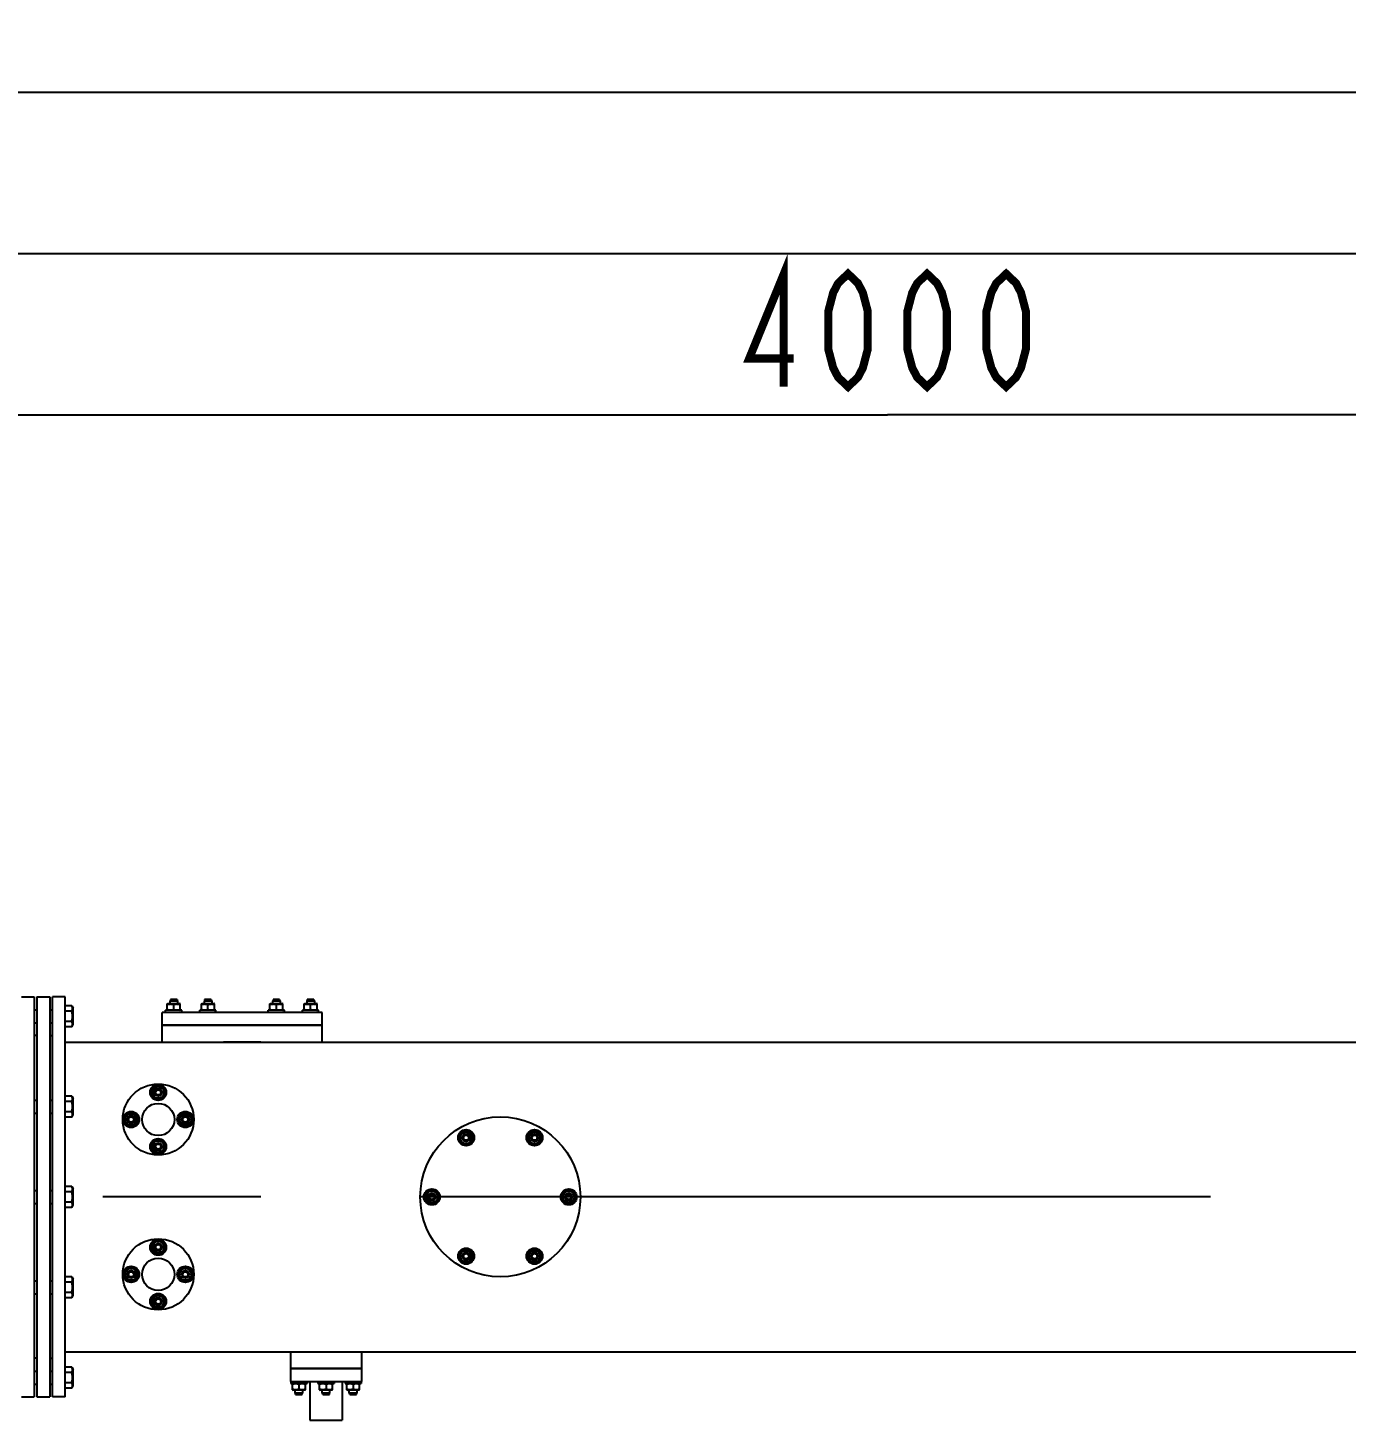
# Model space of a CAD drawing. Header units: millimetres. Extents: x 0 to 1189, y 0 to 841.
# Drawn here: x 745.76 to 786.61, y 692.27 to 735.43 of the extents above; entities that cross this region are included whole.
import ezdxf

# ---------------------------------------------------------------- set-up
doc = ezdxf.new("R2010")
doc.units = ezdxf.units.MM
doc.header["$LTSCALE"] = 65.395
doc.linetypes.add('CENTER', pattern=[0.6, 0.375, -0.075, 0.075, -0.075])
doc.layers.get('0').update_dxf_attribs({"linetype": 'CONTINUOUS'})
for name, color, linetype in [('ALL_AXIS', 7, 'CONTINUOUS'), ('ALL_CHAMFER', 7, 'CONTINUOUS'), ('ALL_DIMENSIONS', 7, 'CONTINUOUS'), ('ALL_ROUND', 7, 'CONTINUOUS')]:
    doc.layers.add(name, color=color, linetype=linetype)
doc.styles.get("Standard").update_dxf_attribs({"font": 'txt', "width": 0.7})
doc.dimstyles.new('DIMSTYLE_2', dxfattribs={"dimtxt": 3.5, "dimasz": 3, "dimexe": 0.18, "dimexo": 0.0625, "dimgap": 0.09, "dimtad": 1, "dimlfac": 25, "dimdsep": 46, "dimtxsty": 'STANDARD', "dimblk": '_FILLED', "dimblk1": '_FILLED', "dimblk2": '_FILLED', "dimcen": 0.09, "dimadec": 0, "dimazin": 0, "dimtp": 2, "dimtm": 2, "dimtfac": 1, "dimtofl": 0, "dimtmove": 0, "dimatfit": 3, "dimldrblk": '_FILLED', "dimfxl": 1, "dimtolj": 1, "dimarcsym": 0})

# ---------------------------------------------------------------- blocks, each defined once
blk = doc.blocks.new('_FILLED')
at = {"color": 0, "linetype": 'BYBLOCK'}
blk.add_solid([(0, 0), (-1, 0.167), (-1, -0.167)], dxfattribs=at)
blk = doc.blocks.new('*D1')
at = {"layer": 'ALL_DIMENSIONS', "color": 2, "linetype": 'CONTINUOUS'}
for p, q in [((111.762, 705.039), (111.762, 735.427)), ((976.89, 705.039), (976.89, 735.427)), ((111.762, 733.427), (544.326, 733.427)), ((976.89, 733.427), (544.326, 733.427))]:
    blk.add_line(p, q, dxfattribs=at)
at = {"layer": 'ALL_DIMENSIONS', "color": 2, "linetype": 'CONTINUOUS', "xscale": 3, "yscale": 3, "zscale": 3, "rotation": 180}
blk.add_blockref('_FILLED', (111.762, 733.427), dxfattribs=at)
at = {"layer": 'ALL_DIMENSIONS', "color": 2, "linetype": 'CONTINUOUS', "xscale": 3, "yscale": 3, "zscale": 3}
blk.add_blockref('_FILLED', (976.89, 733.427), dxfattribs=at)
blk = doc.blocks.new('*D6')
at = {"layer": 'ALL_DIMENSIONS', "color": 2, "linetype": 'CONTINUOUS'}
for p, q in [((692.402, 694.115), (692.402, 725.427)), ((852.402, 694.115), (852.402, 725.427)), ((692.402, 723.427), (772.402, 723.427)), ((852.402, 723.427), (772.402, 723.427))]:
    blk.add_line(p, q, dxfattribs=at)
at = {"layer": 'ALL_DIMENSIONS', "color": 2, "linetype": 'CONTINUOUS', "xscale": 3, "yscale": 3, "zscale": 3, "rotation": 180}
blk.add_blockref('_FILLED', (692.402, 723.427), dxfattribs=at)
at = {"layer": 'ALL_DIMENSIONS', "color": 2, "linetype": 'CONTINUOUS', "xscale": 3, "yscale": 3, "zscale": 3}
blk.add_blockref('_FILLED', (852.402, 723.427), dxfattribs=at)
blk = doc.blocks.new('*D7')
at = {"layer": 'ALL_DIMENSIONS', "color": 2, "linetype": 'CONTINUOUS'}
for p, q in [((692.402, 694.115), (692.402, 730.427)), ((916.21, 707.342), (916.21, 730.427)), ((692.402, 728.427), (804.306, 728.427)), ((916.21, 728.427), (804.306, 728.427))]:
    blk.add_line(p, q, dxfattribs=at)
at = {"layer": 'ALL_DIMENSIONS', "color": 2, "linetype": 'CONTINUOUS', "xscale": 3, "yscale": 3, "zscale": 3, "rotation": 180}
blk.add_blockref('_FILLED', (692.402, 728.427), dxfattribs=at)
at = {"layer": 'ALL_DIMENSIONS', "color": 2, "linetype": 'CONTINUOUS', "xscale": 3, "yscale": 3, "zscale": 3}
blk.add_blockref('_FILLED', (916.21, 728.427), dxfattribs=at)

msp = doc.modelspace()

# ---------------------------------------------------------------- linework, layer by layer
at = {"color": 7, "linetype": 'CONTINUOUS'}
for p, q in [((745.56175857, 705.38712965), (745.96175857, 705.38712965)), ((745.96175857, 705.38712965), (745.96175857, 692.98712965)), ((746.04175857, 705.38712965), (746.44175857, 705.38712965)), ((746.04175857, 705.38712965), (746.04175857, 692.98712965)), ((746.44175857, 705.38712965), (746.44175857, 692.98712965)), ((746.92175857, 705.38712965), (746.52175857, 705.38712965)), ((746.52175857, 692.98712965), (746.52175857, 705.38712965)), ((746.92175857, 692.98712965), (746.92175857, 705.38712965)), ((750.38443807, 705.30712965), (750.17907908, 705.30712965)), ((751.44443807, 705.30712965), (751.23907908, 705.30712965)), ((753.56443807, 705.30712965), (753.35907908, 705.30712965)), ((754.62443807, 705.30712965), (754.41907908, 705.30712965)), ((747.12058418, 705.1104458), (746.92175857, 705.1104458)), ((747.12058418, 704.94878773), (746.92175857, 704.94878773)), ((747.12058418, 705.1104458), (747.16175857, 705.03912965)), ((750.08175677, 705.16758161), (750.10175857, 705.17912965)), ((750.08175857, 704.98267666), (750.08175857, 705.16758265)), ((750.10175857, 704.97112965), (750.08175857, 704.98267666)), ((750.10175996, 705.17912965), (750.46175719, 705.17912965)), ((750.28175857, 705.00053994), (750.28175857, 705.14971937)), ((750.48176038, 705.16758161), (750.46175857, 705.17912965)), ((750.46175857, 704.97112965), (750.48175857, 704.98267666)), ((750.48175857, 704.98267666), (750.48175857, 705.16758265)), ((751.14175677, 705.16758161), (751.16175857, 705.17912965)), ((751.14175857, 704.98267666), (751.14175857, 705.16758265)), ((751.16175857, 704.97112965), (751.14175857, 704.98267666)), ((751.16175996, 705.17912965), (751.52175719, 705.17912965)), ((751.34175857, 705.00053994), (751.34175857, 705.14971937)), ((751.54176038, 705.16758161), (751.52175857, 705.17912965)), ((751.52175857, 704.97112965), (751.54175857, 704.98267666)), ((751.54175857, 704.98267666), (751.54175857, 705.16758265)), ((753.26175677, 705.16758161), (753.28175857, 705.17912965)), ((753.26175857, 704.98267666), (753.26175857, 705.16758265)), ((753.28175857, 704.97112965), (753.26175857, 704.98267666)), ((753.28175996, 705.17912965), (753.64175719, 705.17912965)), ((753.46175857, 705.00053994), (753.46175857, 705.14971937)), ((753.66176038, 705.16758161), (753.64175857, 705.17912965)), ((753.64175857, 704.97112965), (753.66175857, 704.98267666)), ((753.66175857, 704.98267666), (753.66175857, 705.16758265)), ((754.32175677, 705.16758161), (754.34175857, 705.17912965)), ((754.32175857, 704.98267666), (754.32175857, 705.16758265)), ((754.34175857, 704.97112965), (754.32175857, 704.98267666)), ((754.34175996, 705.17912965), (754.70175719, 705.17912965)), ((754.52175857, 705.00053994), (754.52175857, 705.14971937)), ((754.72176038, 705.16758161), (754.70175857, 705.17912965)), ((754.70175857, 704.97112965), (754.72175857, 704.98267666)), ((754.72175857, 704.98267666), (754.72175857, 705.16758265)), ((747.12058418, 704.62547158), (746.92175857, 704.62547158)), ((747.12058418, 704.4638135), (746.92175857, 704.4638135)), ((747.12058418, 704.4638135), (747.16175857, 704.53512965)), ((749.92177878, 704.50712965), (754.88173837, 704.50712965)), ((746.04175857, 704.18712965), (745.96175857, 704.18712965)), ((746.44175857, 704.18712965), (746.52175857, 704.18712965)), ((746.92175857, 703.98712965), (750.50768936, 703.98712965)), ((754.29582779, 703.98712965), (790.50768936, 703.98712965)), ((749.80175857, 702.65806976), (749.60175857, 702.54259971)), ((750.00175857, 702.54259971), (749.80175857, 702.65806976)), ((747.12058418, 702.3104458), (746.92175857, 702.3104458)), ((747.12058418, 702.3104458), (747.16175857, 702.23912965)), ((749.60175857, 702.54259971), (749.60175857, 702.3116596)), ((749.60175857, 702.3116596), (749.80175857, 702.19618955)), ((749.80175857, 702.19618955), (750.00175857, 702.3116596)), ((750.00175857, 702.3116596), (750.00175857, 702.54259971)), ((747.12058418, 702.14878773), (746.92175857, 702.14878773)), ((747.12058418, 701.82547158), (746.92175857, 701.82547158)), ((748.96175857, 701.81806976), (748.76175857, 701.70259971)), ((749.16175857, 701.70259971), (748.96175857, 701.81806976)), ((750.64175857, 701.81806976), (750.44175857, 701.70259971)), ((750.84175857, 701.70259971), (750.64175857, 701.81806976)), ((747.12058418, 701.6638135), (746.92175857, 701.6638135)), ((747.12058418, 701.6638135), (747.16175857, 701.73512965)), ((748.76175857, 701.70259971), (748.76175857, 701.4716596)), ((748.76175857, 701.4716596), (748.96175857, 701.35618955)), ((748.96175857, 701.35618955), (749.16175857, 701.4716596)), ((749.16175857, 701.4716596), (749.16175857, 701.70259971)), ((750.44175857, 701.70259971), (750.44175857, 701.4716596)), ((750.44175857, 701.4716596), (750.64175857, 701.35618955)), ((750.64175857, 701.35618955), (750.84175857, 701.4716596)), ((750.84175857, 701.4716596), (750.84175857, 701.70259971)), ((749.80175857, 700.97806976), (749.60175857, 700.86259971)), ((750.00175857, 700.86259971), (749.80175857, 700.97806976)), ((759.34175857, 701.25404362), (759.14175857, 701.13857356)), ((759.14175857, 701.13857356), (759.14175857, 700.90763346)), ((759.54175857, 701.13857356), (759.34175857, 701.25404362)), ((759.54175857, 700.90763346), (759.54175857, 701.13857356)), ((761.46175857, 701.25404362), (761.26175857, 701.13857356)), ((761.26175857, 701.13857356), (761.26175857, 700.90763346)), ((761.66175857, 701.13857356), (761.46175857, 701.25404362)), ((761.66175857, 700.90763346), (761.66175857, 701.13857356)), ((749.60175857, 700.86259971), (749.60175857, 700.6316596)), ((749.60175857, 700.6316596), (749.80175857, 700.51618955)), ((749.80175857, 700.51618955), (750.00175857, 700.6316596)), ((750.00175857, 700.6316596), (750.00175857, 700.86259971)), ((759.14175857, 700.90763346), (759.34175857, 700.7921634)), ((759.34175857, 700.7921634), (759.54175857, 700.90763346)), ((761.26175857, 700.90763346), (761.46175857, 700.7921634)), ((761.46175857, 700.7921634), (761.66175857, 700.90763346)), ((747.12058418, 699.5104458), (746.92175857, 699.5104458)), ((747.12058418, 699.34878773), (746.92175857, 699.34878773)), ((747.12058418, 699.5104458), (747.16175857, 699.43912965)), ((758.28175857, 699.41806976), (758.08175857, 699.30259971)), ((758.08175857, 699.30259971), (758.08175857, 699.0716596)), ((758.48175857, 699.30259971), (758.28175857, 699.41806976)), ((758.48175857, 699.0716596), (758.48175857, 699.30259971)), ((762.52175857, 699.41806976), (762.32175857, 699.30259971)), ((762.32175857, 699.30259971), (762.32175857, 699.0716596)), ((762.72175857, 699.30259971), (762.52175857, 699.41806976)), ((762.72175857, 699.0716596), (762.72175857, 699.30259971)), ((747.12058418, 699.02547158), (746.92175857, 699.02547158)), ((747.12058418, 698.8638135), (746.92175857, 698.8638135)), ((747.12058418, 698.8638135), (747.16175857, 698.93512965)), ((758.08175857, 699.0716596), (758.28175857, 698.95618955)), ((758.28175857, 698.95618955), (758.48175857, 699.0716596)), ((762.32175857, 699.0716596), (762.52175857, 698.95618955)), ((762.52175857, 698.95618955), (762.72175857, 699.0716596)), ((749.80175857, 697.85806976), (749.60175857, 697.74259971)), ((749.60175857, 697.74259971), (749.60175857, 697.5116596)), ((749.60175857, 697.5116596), (749.80175857, 697.39618955)), ((750.00175857, 697.74259971), (749.80175857, 697.85806976)), ((749.80175857, 697.39618955), (750.00175857, 697.5116596)), ((750.00175857, 697.5116596), (750.00175857, 697.74259971)), ((759.34175857, 697.5820959), (759.14175857, 697.46662585)), ((759.14175857, 697.46662585), (759.14175857, 697.23568574)), ((759.54175857, 697.46662585), (759.34175857, 697.5820959)), ((759.54175857, 697.23568574), (759.54175857, 697.46662585)), ((761.46175857, 697.5820959), (761.26175857, 697.46662585)), ((761.26175857, 697.46662585), (761.26175857, 697.23568574)), ((761.66175857, 697.46662585), (761.46175857, 697.5820959)), ((761.66175857, 697.23568574), (761.66175857, 697.46662585)), ((759.14175857, 697.23568574), (759.34175857, 697.12021569)), ((759.34175857, 697.12021569), (759.54175857, 697.23568574)), ((761.26175857, 697.23568574), (761.46175857, 697.12021569)), ((761.46175857, 697.12021569), (761.66175857, 697.23568574)), ((747.12058418, 696.7104458), (746.92175857, 696.7104458)), ((747.12058418, 696.7104458), (747.16175857, 696.63912965)), ((748.96175857, 697.01806976), (748.76175857, 696.90259971)), ((748.76175857, 696.90259971), (748.76175857, 696.6716596)), ((748.76175857, 696.6716596), (748.96175857, 696.55618955)), ((749.16175857, 696.90259971), (748.96175857, 697.01806976)), ((748.96175857, 696.55618955), (749.16175857, 696.6716596)), ((749.16175857, 696.6716596), (749.16175857, 696.90259971)), ((750.64175857, 697.01806976), (750.44175857, 696.90259971)), ((750.44175857, 696.90259971), (750.44175857, 696.6716596)), ((750.44175857, 696.6716596), (750.64175857, 696.55618955)), ((750.84175857, 696.90259971), (750.64175857, 697.01806976)), ((750.64175857, 696.55618955), (750.84175857, 696.6716596)), ((750.84175857, 696.6716596), (750.84175857, 696.90259971)), ((747.12058418, 696.54878773), (746.92175857, 696.54878773)), ((747.12058418, 696.22547158), (746.92175857, 696.22547158)), ((749.80175857, 696.17806976), (749.60175857, 696.06259971)), ((750.00175857, 696.06259971), (749.80175857, 696.17806976)), ((747.12058418, 696.0638135), (746.92175857, 696.0638135)), ((747.12058418, 696.0638135), (747.16175857, 696.13512965)), ((749.60175857, 696.06259971), (749.60175857, 695.8316596)), ((749.60175857, 695.8316596), (749.80175857, 695.71618955)), ((749.80175857, 695.71618955), (750.00175857, 695.8316596)), ((750.00175857, 695.8316596), (750.00175857, 696.06259971)), ((746.04175857, 694.18712965), (745.96175857, 694.18712965)), ((746.44175857, 694.18712965), (746.52175857, 694.18712965)), ((747.12058418, 693.9104458), (746.92175857, 693.9104458)), ((747.12058418, 693.74878773), (746.92175857, 693.74878773)), ((747.12058418, 693.9104458), (747.16175857, 693.83912965)), ((756.10174961, 693.86712965), (753.90176753, 693.86712965)), ((747.12058418, 693.42547158), (746.92175857, 693.42547158)), ((747.12058418, 693.2638135), (746.92175857, 693.2638135)), ((747.12058418, 693.2638135), (747.16175857, 693.33512965)), ((753.96175677, 693.2066777), (753.98175857, 693.19512965)), ((753.98175857, 693.40312965), (753.96175857, 693.39158265)), ((753.96175857, 693.20667666), (753.96175857, 693.39158265)), ((754.34175719, 693.19512965), (753.98175996, 693.19512965)), ((754.16175857, 693.37371937), (754.16175857, 693.22453994)), ((754.34175857, 693.40312965), (754.36175857, 693.39158265)), ((754.36176038, 693.2066777), (754.34175857, 693.19512965)), ((754.36175857, 693.20667666), (754.36175857, 693.39158265)), ((754.80175677, 693.2066777), (754.82175857, 693.19512965)), ((754.82175857, 693.40312965), (754.80175857, 693.39158265)), ((754.80175857, 693.20667666), (754.80175857, 693.39158265)), ((755.18175719, 693.19512965), (754.82175996, 693.19512965)), ((755.00175857, 693.37371937), (755.00175857, 693.22453994)), ((755.18175857, 693.40312965), (755.20175857, 693.39158265)), ((755.20176038, 693.2066777), (755.18175857, 693.19512965)), ((755.20175857, 693.20667666), (755.20175857, 693.39158265)), ((755.64175677, 693.2066777), (755.66175857, 693.19512965)), ((755.66175857, 693.40312965), (755.64175857, 693.39158265)), ((755.64175857, 693.20667666), (755.64175857, 693.39158265)), ((756.02175719, 693.19512965), (755.66175996, 693.19512965)), ((755.84175857, 693.37371937), (755.84175857, 693.22453994)), ((756.02175857, 693.40312965), (756.04175857, 693.39158265)), ((756.04176038, 693.2066777), (756.02175857, 693.19512965)), ((756.04175857, 693.20667666), (756.04175857, 693.39158265)), ((745.56175857, 692.98712965), (745.96175857, 692.98712965)), ((746.04175857, 692.98712965), (746.44175857, 692.98712965)), ((746.92175857, 692.98712965), (746.52175857, 692.98712965)), ((754.05907908, 693.06712965), (754.26443807, 693.06712965)), ((754.89907908, 693.06712965), (755.10443807, 693.06712965)), ((755.73907908, 693.06712965), (755.94443807, 693.06712965))]:
    msp.add_line(p, q, dxfattribs=at)
at = {"color": 2, "linetype": 'CONTINUOUS'}
for p, q in [((750.17907908, 705.30712965), (750.17907908, 705.28445016)), ((750.38443807, 705.30712965), (750.38443807, 705.28445016)), ((751.23907908, 705.30712965), (751.23907908, 705.28445016)), ((751.44443807, 705.30712965), (751.44443807, 705.28445016)), ((753.35907908, 705.30712965), (753.35907908, 705.28445016)), ((753.56443807, 705.30712965), (753.56443807, 705.28445016)), ((754.41907908, 705.30712965), (754.41907908, 705.28445016)), ((754.62443807, 705.30712965), (754.62443807, 705.28445016)), ((754.05907908, 693.06712965), (754.05907908, 693.08980915)), ((754.26443807, 693.06712965), (754.26443807, 693.08980915)), ((754.89907908, 693.06712965), (754.89907908, 693.08980915)), ((755.10443807, 693.06712965), (755.10443807, 693.08980915)), ((755.73907908, 693.06712965), (755.73907908, 693.08980915)), ((755.94443807, 693.06712965), (755.94443807, 693.08980915))]:
    msp.add_line(p, q, dxfattribs=at)
at = {"color": 7, "linetype": 'CONTINUOUS'}
for points in [[(747.12058418, 704.94878773), (747.12640982, 704.95940765), (747.13145974, 704.96980971), (747.13572881, 704.97995768), (747.13923244, 704.98996026), (747.14199369, 704.99991106), (747.1439844, 705.00981909), (747.14518639, 705.01972602), (747.14559277, 705.0296275), (747.14518433, 705.03953121), (747.14397981, 705.04944283), (747.14198547, 705.05935666), (747.1392194, 705.06931467), (747.13570654, 705.07933092), (747.13143266, 705.08948349), (747.12639114, 705.09986546), (747.12058418, 705.1104458)], [(747.12058418, 704.62547158), (747.12717898, 704.6496924), (747.13276393, 704.67338851), (747.13733532, 704.69646298), (747.14090427, 704.71920656), (747.1434929, 704.74187945), (747.14506455, 704.76447629), (747.14558637, 704.78708057), (747.14506907, 704.80968589), (747.1435018, 704.83228464), (747.14091635, 704.85496392), (747.1373483, 704.87772263), (747.13277544, 704.90081783), (747.1271861, 704.92453828), (747.12058418, 704.94878773)], [(750.08175857, 705.14971937), (750.09228277, 705.15308744), (750.10262009, 705.15610057), (750.1127462, 705.15875573), (750.12273409, 705.16106201), (750.13264158, 705.16303023), (750.14248981, 705.16465218), (750.15231803, 705.16592604), (750.16212971, 705.16684352), (750.17194262, 705.16739617), (750.18175312, 705.16758265), (750.19156284, 705.16739662), (750.20137375, 705.16684454), (750.21118225, 705.16592795), (750.22100673, 705.16465522), (750.23085145, 705.16303461), (750.24075518, 705.161068), (750.25073589, 705.15876463), (750.26086033, 705.15611074), (750.27121031, 705.15309432), (750.28175857, 705.14971937)], [(750.08175857, 705.00053994), (750.09489992, 704.9963781), (750.10776974, 704.99277084), (750.12032232, 704.98972203), (750.13269478, 704.98722004), (750.14500562, 704.98524766), (750.15726493, 704.98382553), (750.16952502, 704.98296692), (750.18177772, 704.98267666), (750.19402996, 704.98296869), (750.20628868, 704.98382893), (750.21854608, 704.98525248), (750.2308534, 704.98722568), (750.24321917, 704.98972739), (750.25576371, 704.99277511), (750.26862557, 704.9963806), (750.28175857, 705.00053994)], [(750.28175857, 705.14971937), (750.29345671, 705.15344537), (750.30492562, 705.15673159), (750.31613046, 705.15957397), (750.32717573, 705.1619847), (750.33814885, 705.16397936), (750.34906613, 705.16554375), (750.35997342, 705.16667171), (750.37086945, 705.16735468), (750.38176964, 705.16758069), (750.39266971, 705.16735376), (750.4035655, 705.16666988), (750.41447202, 705.16554115), (750.42538761, 705.16397621), (750.43635807, 705.16198136), (750.44739919, 705.15957105), (750.45859944, 705.15672945), (750.47006428, 705.15344418), (750.48175857, 705.14971937)], [(750.28175857, 705.00053994), (750.29489992, 704.9963781), (750.30776974, 704.99277084), (750.32032232, 704.98972203), (750.33269478, 704.98722004), (750.34500562, 704.98524766), (750.35726493, 704.98382553), (750.36952502, 704.98296692), (750.38177772, 704.98267666), (750.39402996, 704.98296869), (750.40628868, 704.98382893), (750.41854608, 704.98525248), (750.4308534, 704.98722568), (750.44321917, 704.98972739), (750.45576371, 704.99277511), (750.46862557, 704.9963806), (750.48175857, 705.00053994)], [(751.14175857, 705.14971937), (751.15228277, 705.15308744), (751.16262009, 705.15610057), (751.1727462, 705.15875573), (751.18273409, 705.16106201), (751.19264158, 705.16303023), (751.20248981, 705.16465218), (751.21231803, 705.16592604), (751.22212971, 705.16684352), (751.23194262, 705.16739617), (751.24175312, 705.16758265), (751.25156284, 705.16739662), (751.26137375, 705.16684454), (751.27118225, 705.16592795), (751.28100673, 705.16465522), (751.29085145, 705.16303461), (751.30075518, 705.161068), (751.31073589, 705.15876463), (751.32086033, 705.15611074), (751.33121031, 705.15309432), (751.34175857, 705.14971937)], [(751.14175857, 705.00053994), (751.15489992, 704.9963781), (751.16776974, 704.99277084), (751.18032232, 704.98972203), (751.19269478, 704.98722004), (751.20500562, 704.98524766), (751.21726493, 704.98382553), (751.22952502, 704.98296692), (751.24177772, 704.98267666), (751.25402996, 704.98296869), (751.26628868, 704.98382893), (751.27854608, 704.98525248), (751.2908534, 704.98722568), (751.30321917, 704.98972739), (751.31576371, 704.99277511), (751.32862557, 704.9963806), (751.34175857, 705.00053994)], [(751.34175857, 705.14971937), (751.35345671, 705.15344537), (751.36492562, 705.15673159), (751.37613046, 705.15957397), (751.38717573, 705.1619847), (751.39814885, 705.16397936), (751.40906613, 705.16554375), (751.41997342, 705.16667171), (751.43086945, 705.16735468), (751.44176964, 705.16758069), (751.45266971, 705.16735376), (751.4635655, 705.16666988), (751.47447202, 705.16554115), (751.48538761, 705.16397621), (751.49635807, 705.16198136), (751.50739919, 705.15957105), (751.51859944, 705.15672945), (751.53006428, 705.15344418), (751.54175857, 705.14971937)], [(751.34175857, 705.00053994), (751.35489992, 704.9963781), (751.36776974, 704.99277084), (751.38032232, 704.98972203), (751.39269478, 704.98722004), (751.40500562, 704.98524766), (751.41726493, 704.98382553), (751.42952502, 704.98296692), (751.44177772, 704.98267666), (751.45402996, 704.98296869), (751.46628868, 704.98382893), (751.47854608, 704.98525248), (751.4908534, 704.98722568), (751.50321917, 704.98972739), (751.51576371, 704.99277511), (751.52862557, 704.9963806), (751.54175857, 705.00053994)], [(753.26175857, 705.14971937), (753.27228277, 705.15308744), (753.28262009, 705.15610057), (753.2927462, 705.15875573), (753.30273409, 705.16106201), (753.31264158, 705.16303023), (753.32248981, 705.16465218), (753.33231803, 705.16592604), (753.34212971, 705.16684352), (753.35194262, 705.16739617), (753.36175312, 705.16758265), (753.37156284, 705.16739662), (753.38137375, 705.16684454), (753.39118225, 705.16592795), (753.40100673, 705.16465522), (753.41085145, 705.16303461), (753.42075518, 705.161068), (753.43073589, 705.15876463), (753.44086033, 705.15611074), (753.45121031, 705.15309432), (753.46175857, 705.14971937)], [(753.26175857, 705.00053994), (753.27489992, 704.9963781), (753.28776974, 704.99277084), (753.30032232, 704.98972203), (753.31269478, 704.98722004), (753.32500562, 704.98524766), (753.33726493, 704.98382553), (753.34952502, 704.98296692), (753.36177772, 704.98267666), (753.37402996, 704.98296869), (753.38628868, 704.98382893), (753.39854608, 704.98525248), (753.4108534, 704.98722568), (753.42321917, 704.98972739), (753.43576371, 704.99277511), (753.44862557, 704.9963806), (753.46175857, 705.00053994)], [(753.46175857, 705.14971937), (753.47345671, 705.15344537), (753.48492562, 705.15673159), (753.49613046, 705.15957397), (753.50717573, 705.1619847), (753.51814885, 705.16397936), (753.52906613, 705.16554375), (753.53997342, 705.16667171), (753.55086945, 705.16735468), (753.56176964, 705.16758069), (753.57266971, 705.16735376), (753.5835655, 705.16666988), (753.59447202, 705.16554115), (753.60538761, 705.16397621), (753.61635807, 705.16198136), (753.62739919, 705.15957105), (753.63859944, 705.15672945), (753.65006428, 705.15344418), (753.66175857, 705.14971937)], [(753.46175857, 705.00053994), (753.47489992, 704.9963781), (753.48776974, 704.99277084), (753.50032232, 704.98972203), (753.51269478, 704.98722004), (753.52500562, 704.98524766), (753.53726493, 704.98382553), (753.54952502, 704.98296692), (753.56177772, 704.98267666), (753.57402996, 704.98296869), (753.58628868, 704.98382893), (753.59854608, 704.98525248), (753.6108534, 704.98722568), (753.62321917, 704.98972739), (753.63576371, 704.99277511), (753.64862557, 704.9963806), (753.66175857, 705.00053994)], [(754.32175857, 705.14971937), (754.33228277, 705.15308744), (754.34262009, 705.15610057), (754.3527462, 705.15875573), (754.36273409, 705.16106201), (754.37264158, 705.16303023), (754.38248981, 705.16465218), (754.39231803, 705.16592604), (754.40212971, 705.16684352), (754.41194262, 705.16739617), (754.42175312, 705.16758265), (754.43156284, 705.16739662), (754.44137375, 705.16684454), (754.45118225, 705.16592795), (754.46100673, 705.16465522), (754.47085145, 705.16303461), (754.48075518, 705.161068), (754.49073589, 705.15876463), (754.50086033, 705.15611074), (754.51121031, 705.15309432), (754.52175857, 705.14971937)], [(754.32175857, 705.00053994), (754.33489992, 704.9963781), (754.34776974, 704.99277084), (754.36032232, 704.98972203), (754.37269478, 704.98722004), (754.38500562, 704.98524766), (754.39726493, 704.98382553), (754.40952502, 704.98296692), (754.42177772, 704.98267666), (754.43402996, 704.98296869), (754.44628868, 704.98382893), (754.45854608, 704.98525248), (754.4708534, 704.98722568), (754.48321917, 704.98972739), (754.49576371, 704.99277511), (754.50862557, 704.9963806), (754.52175857, 705.00053994)], [(754.52175857, 705.14971937), (754.53345671, 705.15344537), (754.54492562, 705.15673159), (754.55613046, 705.15957397), (754.56717573, 705.1619847), (754.57814885, 705.16397936), (754.58906613, 705.16554375), (754.59997342, 705.16667171), (754.61086945, 705.16735468), (754.62176964, 705.16758069), (754.63266971, 705.16735376), (754.6435655, 705.16666988), (754.65447202, 705.16554115), (754.66538761, 705.16397621), (754.67635807, 705.16198136), (754.68739919, 705.15957105), (754.69859944, 705.15672945), (754.71006428, 705.15344418), (754.72175857, 705.14971937)], [(754.52175857, 705.00053994), (754.53489992, 704.9963781), (754.54776974, 704.99277084), (754.56032232, 704.98972203), (754.57269478, 704.98722004), (754.58500562, 704.98524766), (754.59726493, 704.98382553), (754.60952502, 704.98296692), (754.62177772, 704.98267666), (754.63402996, 704.98296869), (754.64628868, 704.98382893), (754.65854608, 704.98525248), (754.6708534, 704.98722568), (754.68321917, 704.98972739), (754.69576371, 704.99277511), (754.70862557, 704.9963806), (754.72175857, 705.00053994)], [(747.12058418, 704.4638135), (747.12639207, 704.47439645), (747.13143316, 704.48477691), (747.13570453, 704.49492248), (747.13921491, 704.50493039), (747.14198072, 704.51488312), (747.14397592, 704.52479248), (747.14518203, 704.53469946), (747.14559276, 704.54459893), (747.14518941, 704.55449671), (747.14399074, 704.56440095), (747.14200358, 704.57430739), (747.13924501, 704.58425906), (747.13574228, 704.59426661), (747.13147181, 704.60442297), (747.1264173, 704.61483669), (747.12058418, 704.62547158)], [(752.59999536, 703.9822303), (752.40083074, 703.98094426), (752.20187231, 703.9822519), (752.01164318, 703.98522479), (751.82730231, 703.98712965)], [(752.97621484, 703.98712965), (752.79084305, 703.98521296), (752.59999536, 703.9822303)], [(747.12058418, 702.14878773), (747.12640982, 702.15940765), (747.13145974, 702.16980971), (747.13572881, 702.17995768), (747.13923244, 702.18996026), (747.14199369, 702.19991106), (747.1439844, 702.20981909), (747.14518639, 702.21972602), (747.14559277, 702.2296275), (747.14518433, 702.23953121), (747.14397981, 702.24944283), (747.14198547, 702.25935666), (747.1392194, 702.26931467), (747.13570654, 702.27933092), (747.13143266, 702.28948349), (747.12639114, 702.29986546), (747.12058418, 702.3104458)], [(747.12058418, 701.82547158), (747.12717898, 701.8496924), (747.13276393, 701.87338851), (747.13733532, 701.89646298), (747.14090427, 701.91920656), (747.1434929, 701.94187945), (747.14506455, 701.96447629), (747.14558637, 701.98708057), (747.14506907, 702.00968589), (747.1435018, 702.03228464), (747.14091635, 702.05496392), (747.1373483, 702.07772263), (747.13277544, 702.10081783), (747.1271861, 702.12453828), (747.12058418, 702.14878773)], [(747.12058418, 701.6638135), (747.12639207, 701.67439645), (747.13143316, 701.68477691), (747.13570453, 701.69492248), (747.13921491, 701.70493039), (747.14198072, 701.71488312), (747.14397592, 701.72479248), (747.14518203, 701.73469946), (747.14559276, 701.74459893), (747.14518941, 701.75449671), (747.14399074, 701.76440095), (747.14200358, 701.77430739), (747.13924501, 701.78425906), (747.13574228, 701.79426661), (747.13147181, 701.80442297), (747.1264173, 701.81483669), (747.12058418, 701.82547158)], [(747.12058418, 699.34878773), (747.12640982, 699.35940765), (747.13145974, 699.36980971), (747.13572881, 699.37995768), (747.13923244, 699.38996026), (747.14199369, 699.39991106), (747.1439844, 699.40981909), (747.14518639, 699.41972602), (747.14559277, 699.4296275), (747.14518433, 699.43953121), (747.14397981, 699.44944283), (747.14198547, 699.45935666), (747.1392194, 699.46931467), (747.13570654, 699.47933092), (747.13143266, 699.48948349), (747.12639114, 699.49986546), (747.12058418, 699.5104458)], [(747.12058418, 699.02547158), (747.12717898, 699.0496924), (747.13276393, 699.07338851), (747.13733532, 699.09646298), (747.14090427, 699.11920656), (747.1434929, 699.14187945), (747.14506455, 699.16447628), (747.14558637, 699.18708057), (747.14506907, 699.20968589), (747.1435018, 699.23228464), (747.14091635, 699.25496392), (747.1373483, 699.27772263), (747.13277544, 699.30081783), (747.1271861, 699.32453828), (747.12058418, 699.34878773)], [(747.12058418, 698.8638135), (747.12639207, 698.87439645), (747.13143316, 698.88477691), (747.13570453, 698.89492248), (747.13921491, 698.90493039), (747.14198072, 698.91488312), (747.14397592, 698.92479248), (747.14518203, 698.93469946), (747.14559276, 698.94459893), (747.14518941, 698.95449671), (747.14399074, 698.96440095), (747.14200358, 698.97430739), (747.13924501, 698.98425906), (747.13574228, 698.99426661), (747.13147181, 699.00442297), (747.1264173, 699.01483669), (747.12058418, 699.02547158)], [(747.12058418, 696.54878773), (747.12640982, 696.55940765), (747.13145974, 696.56980971), (747.13572881, 696.57995768), (747.13923244, 696.58996026), (747.14199369, 696.59991106), (747.1439844, 696.60981909), (747.14518639, 696.61972602), (747.14559277, 696.6296275), (747.14518433, 696.63953121), (747.14397981, 696.64944283), (747.14198547, 696.65935666), (747.1392194, 696.66931467), (747.13570654, 696.67933092), (747.13143266, 696.68948349), (747.12639114, 696.69986546), (747.12058418, 696.7104458)], [(747.12058418, 696.22547158), (747.12717898, 696.2496924), (747.13276393, 696.27338851), (747.13733532, 696.29646298), (747.14090427, 696.31920656), (747.1434929, 696.34187945), (747.14506455, 696.36447629), (747.14558637, 696.38708057), (747.14506907, 696.40968589), (747.1435018, 696.43228464), (747.14091635, 696.45496392), (747.1373483, 696.47772263), (747.13277544, 696.50081783), (747.1271861, 696.52453828), (747.12058418, 696.54878773)], [(747.12058418, 696.0638135), (747.12639207, 696.07439645), (747.13143316, 696.08477691), (747.13570453, 696.09492248), (747.13921491, 696.10493039), (747.14198072, 696.11488312), (747.14397592, 696.12479248), (747.14518203, 696.13469946), (747.14559276, 696.14459893), (747.14518941, 696.15449671), (747.14399074, 696.16440095), (747.14200358, 696.17430739), (747.13924501, 696.18425906), (747.13574228, 696.19426661), (747.13147181, 696.20442297), (747.1264173, 696.21483669), (747.12058418, 696.22547158)], [(747.12058418, 693.74878773), (747.12640982, 693.75940765), (747.13145974, 693.76980971), (747.13572881, 693.77995768), (747.13923244, 693.78996026), (747.14199369, 693.79991106), (747.1439844, 693.80981909), (747.14518639, 693.81972602), (747.14559277, 693.8296275), (747.14518433, 693.83953121), (747.14397981, 693.84944283), (747.14198547, 693.85935666), (747.1392194, 693.86931467), (747.13570654, 693.87933092), (747.13143266, 693.88948349), (747.12639114, 693.89986546), (747.12058418, 693.9104458)], [(747.12058418, 693.42547158), (747.12717898, 693.4496924), (747.13276393, 693.47338851), (747.13733532, 693.49646298), (747.14090427, 693.51920656), (747.1434929, 693.54187945), (747.14506455, 693.56447628), (747.14558637, 693.58708057), (747.14506907, 693.60968589), (747.1435018, 693.63228464), (747.14091635, 693.65496392), (747.1373483, 693.67772263), (747.13277544, 693.70081783), (747.1271861, 693.72453828), (747.12058418, 693.74878773)], [(747.12058418, 693.2638135), (747.12639207, 693.27439645), (747.13143316, 693.28477691), (747.13570453, 693.29492248), (747.13921491, 693.30493039), (747.14198072, 693.31488312), (747.14397592, 693.32479248), (747.14518203, 693.33469946), (747.14559276, 693.34459893), (747.14518941, 693.35449671), (747.14399074, 693.36440095), (747.14200358, 693.37430739), (747.13924501, 693.38425906), (747.13574228, 693.39426661), (747.13147181, 693.40442297), (747.1264173, 693.41483669), (747.12058418, 693.42547158)], [(754.16175857, 693.37371937), (754.14861722, 693.37788121), (754.13574741, 693.38148847), (754.12319482, 693.38453728), (754.11082237, 693.38703927), (754.09851153, 693.38901164), (754.08625222, 693.39043378), (754.07399213, 693.39129239), (754.06173943, 693.39158265), (754.04948719, 693.39129061), (754.03722847, 693.39043037), (754.02497107, 693.38900682), (754.01266375, 693.38703362), (754.00029798, 693.38453192), (753.98775344, 693.3814842), (753.97489158, 693.37787871), (753.96175857, 693.37371937)], [(754.16175857, 693.22453994), (754.15006044, 693.22081394), (754.13859153, 693.21752772), (754.12738669, 693.21468534), (754.11634142, 693.21227461), (754.1053683, 693.21027995), (754.09445102, 693.20871556), (754.08354373, 693.20758759), (754.0726477, 693.20690463), (754.06174751, 693.20667862), (754.05084744, 693.20690555), (754.03995165, 693.20758942), (754.02904513, 693.20871815), (754.01812954, 693.21028309), (754.00715907, 693.21227794), (753.99611796, 693.21468826), (753.98491771, 693.21752986), (753.97345286, 693.22081513), (753.96175857, 693.22453994)], [(754.36175857, 693.37371937), (754.34861722, 693.37788121), (754.33574741, 693.38148847), (754.32319482, 693.38453728), (754.31082237, 693.38703927), (754.29851153, 693.38901164), (754.28625222, 693.39043378), (754.27399213, 693.39129239), (754.26173943, 693.39158265), (754.24948719, 693.39129061), (754.23722847, 693.39043037), (754.22497107, 693.38900682), (754.21266375, 693.38703362), (754.20029798, 693.38453192), (754.18775344, 693.3814842), (754.17489158, 693.37787871), (754.16175857, 693.37371937)], [(754.36175857, 693.22453994), (754.35123438, 693.22117187), (754.34089706, 693.21815874), (754.33077095, 693.21550358), (754.32078306, 693.2131973), (754.31087557, 693.21122908), (754.30102733, 693.20960712), (754.29119912, 693.20833326), (754.28138744, 693.20741579), (754.27157453, 693.20686313), (754.26176403, 693.20667666), (754.25195431, 693.20686268), (754.2421434, 693.20741476), (754.2323349, 693.20833135), (754.22251042, 693.20960408), (754.2126657, 693.2112247), (754.20276196, 693.2131913), (754.19278125, 693.21549467), (754.18265682, 693.21814856), (754.17230684, 693.22116499), (754.16175857, 693.22453994)], [(755.00175857, 693.37371937), (754.98861722, 693.37788121), (754.97574741, 693.38148847), (754.96319482, 693.38453728), (754.95082237, 693.38703927), (754.93851153, 693.38901164), (754.92625222, 693.39043378), (754.91399213, 693.39129239), (754.90173943, 693.39158265), (754.88948719, 693.39129061), (754.87722847, 693.39043037), (754.86497107, 693.38900682), (754.85266375, 693.38703362), (754.84029798, 693.38453192), (754.82775344, 693.3814842), (754.81489158, 693.37787871), (754.80175857, 693.37371937)], [(755.00175857, 693.22453994), (754.99006044, 693.22081394), (754.97859153, 693.21752772), (754.96738669, 693.21468534), (754.95634142, 693.21227461), (754.9453683, 693.21027995), (754.93445102, 693.20871556), (754.92354373, 693.20758759), (754.9126477, 693.20690463), (754.90174751, 693.20667862), (754.89084744, 693.20690555), (754.87995165, 693.20758942), (754.86904513, 693.20871815), (754.85812954, 693.21028309), (754.84715907, 693.21227794), (754.83611796, 693.21468826), (754.82491771, 693.21752986), (754.81345286, 693.22081513), (754.80175857, 693.22453994)], [(755.20175857, 693.37371937), (755.18861722, 693.37788121), (755.17574741, 693.38148847), (755.16319482, 693.38453728), (755.15082237, 693.38703927), (755.13851153, 693.38901164), (755.12625222, 693.39043378), (755.11399213, 693.39129239), (755.10173943, 693.39158265), (755.08948719, 693.39129061), (755.07722847, 693.39043037), (755.06497107, 693.38900682), (755.05266375, 693.38703362), (755.04029798, 693.38453192), (755.02775344, 693.3814842), (755.01489158, 693.37787871), (755.00175857, 693.37371937)], [(755.20175857, 693.22453994), (755.19123438, 693.22117187), (755.18089706, 693.21815874), (755.17077095, 693.21550358), (755.16078306, 693.2131973), (755.15087557, 693.21122908), (755.14102733, 693.20960712), (755.13119912, 693.20833326), (755.12138744, 693.20741579), (755.11157453, 693.20686313), (755.10176403, 693.20667666), (755.09195431, 693.20686268), (755.0821434, 693.20741476), (755.0723349, 693.20833135), (755.06251042, 693.20960408), (755.0526657, 693.2112247), (755.04276196, 693.2131913), (755.03278125, 693.21549467), (755.02265682, 693.21814856), (755.01230684, 693.22116499), (755.00175857, 693.22453994)], [(755.84175857, 693.37371937), (755.82861722, 693.37788121), (755.81574741, 693.38148847), (755.80319482, 693.38453728), (755.79082237, 693.38703927), (755.77851153, 693.38901164), (755.76625222, 693.39043378), (755.75399213, 693.39129239), (755.74173943, 693.39158265), (755.72948719, 693.39129061), (755.71722847, 693.39043037), (755.70497107, 693.38900682), (755.69266375, 693.38703362), (755.68029798, 693.38453192), (755.66775344, 693.3814842), (755.65489158, 693.37787871), (755.64175857, 693.37371937)], [(755.84175857, 693.22453994), (755.83006044, 693.22081394), (755.81859153, 693.21752772), (755.80738669, 693.21468534), (755.79634142, 693.21227461), (755.7853683, 693.21027995), (755.77445102, 693.20871556), (755.76354373, 693.20758759), (755.7526477, 693.20690463), (755.74174751, 693.20667862), (755.73084744, 693.20690555), (755.71995165, 693.20758942), (755.70904513, 693.20871815), (755.69812954, 693.21028309), (755.68715907, 693.21227794), (755.67611796, 693.21468826), (755.66491771, 693.21752986), (755.65345286, 693.22081513), (755.64175857, 693.22453994)], [(756.04175857, 693.37371937), (756.02861722, 693.37788121), (756.01574741, 693.38148847), (756.00319482, 693.38453728), (755.99082237, 693.38703927), (755.97851153, 693.38901164), (755.96625222, 693.39043378), (755.95399213, 693.39129239), (755.94173943, 693.39158265), (755.92948719, 693.39129061), (755.91722847, 693.39043037), (755.90497107, 693.38900682), (755.89266375, 693.38703362), (755.88029798, 693.38453192), (755.86775344, 693.3814842), (755.85489158, 693.37787871), (755.84175857, 693.37371937)], [(756.04175857, 693.22453994), (756.03123438, 693.22117187), (756.02089706, 693.21815874), (756.01077095, 693.21550358), (756.00078306, 693.2131973), (755.99087557, 693.21122908), (755.98102733, 693.20960712), (755.97119912, 693.20833326), (755.96138744, 693.20741579), (755.95157453, 693.20686313), (755.94176403, 693.20667666), (755.93195431, 693.20686268), (755.9221434, 693.20741476), (755.9123349, 693.20833135), (755.90251042, 693.20960408), (755.8926657, 693.2112247), (755.88276196, 693.2131913), (755.87278125, 693.21549467), (755.86265682, 693.21814856), (755.85230684, 693.22116499), (755.84175857, 693.22453994)]]:
    msp.add_lwpolyline(points, dxfattribs=at)
for centre in [(749.80175857, 702.42712965), (748.96175857, 701.58712965), (750.64175857, 701.58712965), (749.80175857, 700.74712965), (759.34175857, 701.02310351), (761.46175857, 701.02310351), (758.28175857, 699.18712965), (762.52175857, 699.18712965), (749.80175857, 697.62712965), (759.34175857, 697.3511558), (761.46175857, 697.3511558), (748.96175857, 696.78712965), (750.64175857, 696.78712965), (749.80175857, 695.94712965)]:
    msp.add_circle(centre, 0.18, dxfattribs=at)
at = {"color": 2, "linetype": 'CONTINUOUS'}
for centre in [(749.80175857, 702.42712965), (748.96175857, 701.58712965), (750.64175857, 701.58712965), (759.34175857, 701.02310351), (761.46175857, 701.02310351), (749.80175857, 700.74712965), (758.28175857, 699.18712965), (762.52175857, 699.18712965), (749.80175857, 697.62712965), (759.34175857, 697.3511558), (761.46175857, 697.3511558), (748.96175857, 696.78712965), (750.64175857, 696.78712965), (749.80175857, 695.94712965)]:
    msp.add_arc(centre, 0.10267949, 255, 195, dxfattribs=at)
at = {"layer": 'ALL_AXIS', "color": 7, "linetype": 'CONTINUOUS'}
for p, q in [((750.16175857, 705.26712965), (750.16175857, 705.17912965)), ((750.40175857, 705.26712965), (750.40175857, 705.17912965)), ((751.22175857, 705.26712965), (751.22175857, 705.17912965)), ((751.46175857, 705.26712965), (751.46175857, 705.17912965)), ((753.34175857, 705.26712965), (753.34175857, 705.17912965)), ((753.58175857, 705.26712965), (753.58175857, 705.17912965)), ((754.40175857, 705.26712965), (754.40175857, 705.17912965)), ((754.64175857, 705.26712965), (754.64175857, 705.17912965)), ((745.96175857, 704.98712965), (746.04175857, 704.98712965)), ((746.44175857, 704.98712965), (746.52175857, 704.98712965)), ((747.12058418, 705.1104458), (747.16175857, 705.03912965)), ((747.16175857, 704.53512965), (747.16175857, 705.03912965)), ((754.88175857, 704.90712965), (749.92175857, 704.90712965)), ((749.92175857, 703.98712965), (749.92175857, 704.90712965)), ((750.53175857, 704.97112965), (750.03175857, 704.97112965)), ((750.03175857, 704.90712965), (750.03175857, 704.97112965)), ((750.10175857, 704.97112965), (750.08175857, 704.98267666)), ((750.46175857, 704.97112965), (750.48175857, 704.98267666)), ((750.53175857, 704.90712965), (750.53175857, 704.97112965)), ((751.59175857, 704.97112965), (751.09175857, 704.97112965)), ((751.09175857, 704.90712965), (751.09175857, 704.97112965)), ((751.16175857, 704.97112965), (751.14175857, 704.98267666)), ((751.52175857, 704.97112965), (751.54175857, 704.98267666)), ((751.59175857, 704.90712965), (751.59175857, 704.97112965)), ((753.71175857, 704.97112965), (753.21175857, 704.97112965)), ((753.21175857, 704.90712965), (753.21175857, 704.97112965)), ((753.28175857, 704.97112965), (753.26175857, 704.98267666)), ((753.64175857, 704.97112965), (753.66175857, 704.98267666)), ((753.71175857, 704.90712965), (753.71175857, 704.97112965)), ((754.77175857, 704.97112965), (754.27175857, 704.97112965)), ((754.27175857, 704.90712965), (754.27175857, 704.97112965)), ((754.34175857, 704.97112965), (754.32175857, 704.98267666)), ((754.70175857, 704.97112965), (754.72175857, 704.98267666)), ((754.77175857, 704.90712965), (754.77175857, 704.97112965)), ((754.88175857, 703.98712965), (754.88175857, 704.90712965)), ((745.96175857, 704.58712965), (746.04175857, 704.58712965)), ((746.44175857, 704.58712965), (746.52175857, 704.58712965)), ((747.12058418, 704.4638135), (747.16175857, 704.53512965)), ((754.88175857, 704.50712965), (749.92175857, 704.50712965)), ((750.50768936, 703.98712965), (754.29582779, 703.98712965)), ((747.12058418, 702.3104458), (747.16175857, 702.23912965)), ((747.16175857, 701.73512965), (747.16175857, 702.23912965)), ((745.96175857, 702.18712965), (746.04175857, 702.18712965)), ((745.96175857, 701.78712965), (746.04175857, 701.78712965)), ((746.44175857, 702.18712965), (746.52175857, 702.18712965)), ((746.44175857, 701.78712965), (746.52175857, 701.78712965)), ((747.12058418, 701.6638135), (747.16175857, 701.73512965)), ((745.96175857, 699.38712965), (746.04175857, 699.38712965)), ((746.44175857, 699.38712965), (746.52175857, 699.38712965)), ((747.12058418, 699.5104458), (747.16175857, 699.43912965)), ((747.16175857, 698.93512965), (747.16175857, 699.43912965)), ((745.96175857, 698.98712965), (746.04175857, 698.98712965)), ((746.44175857, 698.98712965), (746.52175857, 698.98712965)), ((747.12058418, 698.8638135), (747.16175857, 698.93512965)), ((747.12058418, 696.7104458), (747.16175857, 696.63912965)), ((747.16175857, 696.13512965), (747.16175857, 696.63912965)), ((745.96175857, 696.58712965), (746.04175857, 696.58712965)), ((745.96175857, 696.18712965), (746.04175857, 696.18712965)), ((746.44175857, 696.58712965), (746.52175857, 696.58712965)), ((746.44175857, 696.18712965), (746.52175857, 696.18712965)), ((747.12058418, 696.0638135), (747.16175857, 696.13512965)), ((753.90175857, 694.38712965), (753.90175857, 693.46712965)), ((756.10175857, 694.38712965), (756.10175857, 693.46712965)), ((745.96175857, 693.78712965), (746.04175857, 693.78712965)), ((746.44175857, 693.78712965), (746.52175857, 693.78712965)), ((747.12058418, 693.9104458), (747.16175857, 693.83912965)), ((747.16175857, 693.33512965), (747.16175857, 693.83912965)), ((753.90175857, 693.86712965), (756.10175857, 693.86712965)), ((745.96175857, 693.38712965), (746.04175857, 693.38712965)), ((746.44175857, 693.38712965), (746.52175857, 693.38712965)), ((747.12058418, 693.2638135), (747.16175857, 693.33512965)), ((753.90175857, 693.46712965), (756.10175857, 693.46712965)), ((753.91175857, 693.46712965), (753.91175857, 693.40312965)), ((753.91175857, 693.40312965), (754.41175857, 693.40312965)), ((753.98175857, 693.40312965), (753.96175857, 693.39158265)), ((754.04175857, 693.10712965), (754.04175857, 693.19512965)), ((754.28175857, 693.10712965), (754.28175857, 693.19512965)), ((754.34175857, 693.40312965), (754.36175857, 693.39158265)), ((754.41175857, 693.46712965), (754.41175857, 693.40312965)), ((754.50175857, 693.46712965), (754.50175857, 692.26712965)), ((754.75175857, 693.46712965), (754.75175857, 693.40312965)), ((754.75175857, 693.40312965), (755.25175857, 693.40312965)), ((754.82175857, 693.40312965), (754.80175857, 693.39158265)), ((754.88175857, 693.10712965), (754.88175857, 693.19512965)), ((755.12175857, 693.10712965), (755.12175857, 693.19512965)), ((755.18175857, 693.40312965), (755.20175857, 693.39158265)), ((755.25175857, 693.46712965), (755.25175857, 693.40312965)), ((755.50175857, 693.46712965), (755.50175857, 692.26712965)), ((755.59175857, 693.46712965), (755.59175857, 693.40312965)), ((755.59175857, 693.40312965), (756.09175857, 693.40312965)), ((755.66175857, 693.40312965), (755.64175857, 693.39158265)), ((755.72175857, 693.10712965), (755.72175857, 693.19512965)), ((755.96175857, 693.10712965), (755.96175857, 693.19512965)), ((756.02175857, 693.40312965), (756.04175857, 693.39158265)), ((756.09175857, 693.46712965), (756.09175857, 693.40312965)), ((754.50175857, 692.26712965), (755.50175857, 692.26712965))]:
    msp.add_line(p, q, dxfattribs=at)
at = {"layer": 'ALL_AXIS', "color": 7, "linetype": 'CENTER'}
msp.add_line((978.59743447, 699.18712965), (109.76175857, 699.18712965), dxfattribs=at)
at = {"layer": 'ALL_AXIS', "color": 7, "linetype": 'CONTINUOUS'}
for centre, radius in [((749.80175857, 701.58712965), 1.1), ((749.80175857, 702.42712965), 0.25), ((748.96175857, 701.58712965), 0.25), ((749.80175857, 701.58712965), 0.5), ((750.64175857, 701.58712965), 0.25), ((760.40175857, 699.18712965), 2.48), ((749.80175857, 700.74712965), 0.25), ((759.34175857, 701.02310351), 0.25), ((761.46175857, 701.02310351), 0.25), ((758.28175857, 699.18712965), 0.25), ((762.52175857, 699.18712965), 0.25), ((749.80175857, 696.78712965), 1.1), ((749.80175857, 697.62712965), 0.25), ((759.34175857, 697.3511558), 0.25), ((761.46175857, 697.3511558), 0.25), ((748.96175857, 696.78712965), 0.25), ((749.80175857, 696.78712965), 0.5), ((750.64175857, 696.78712965), 0.25), ((749.80175857, 695.94712965), 0.25)]:
    msp.add_circle(centre, radius, dxfattribs=at)
at = {"layer": 'ALL_CHAMFER', "color": 7, "linetype": 'CONTINUOUS'}
for p, q in [((750.20175857, 705.30712965), (750.16175857, 705.26712965)), ((750.16175857, 705.26712965), (750.40175857, 705.26712965)), ((750.20175857, 705.30712965), (750.36175857, 705.30712965)), ((750.36175857, 705.30712965), (750.40175857, 705.26712965)), ((751.26175857, 705.30712965), (751.22175857, 705.26712965)), ((751.22175857, 705.26712965), (751.46175857, 705.26712965)), ((751.26175857, 705.30712965), (751.42175857, 705.30712965)), ((751.42175857, 705.30712965), (751.46175857, 705.26712965)), ((753.38175857, 705.30712965), (753.34175857, 705.26712965)), ((753.34175857, 705.26712965), (753.58175857, 705.26712965)), ((753.38175857, 705.30712965), (753.54175857, 705.30712965)), ((753.54175857, 705.30712965), (753.58175857, 705.26712965)), ((754.44175857, 705.30712965), (754.40175857, 705.26712965)), ((754.40175857, 705.26712965), (754.64175857, 705.26712965)), ((754.44175857, 705.30712965), (754.60175857, 705.30712965)), ((754.60175857, 705.30712965), (754.64175857, 705.26712965)), ((745.96175857, 704.98712965), (746.04175857, 704.98712965)), ((746.44175857, 704.98712965), (746.52175857, 704.98712965)), ((745.96175857, 704.58712965), (746.04175857, 704.58712965)), ((746.44175857, 704.58712965), (746.52175857, 704.58712965)), ((745.96175857, 702.18712965), (746.04175857, 702.18712965)), ((745.96175857, 701.78712965), (746.04175857, 701.78712965)), ((746.44175857, 702.18712965), (746.52175857, 702.18712965)), ((746.44175857, 701.78712965), (746.52175857, 701.78712965)), ((745.96175857, 699.38712965), (746.04175857, 699.38712965)), ((746.44175857, 699.38712965), (746.52175857, 699.38712965)), ((745.96175857, 698.98712965), (746.04175857, 698.98712965)), ((746.44175857, 698.98712965), (746.52175857, 698.98712965)), ((745.96175857, 696.58712965), (746.04175857, 696.58712965)), ((745.96175857, 696.18712965), (746.04175857, 696.18712965)), ((746.44175857, 696.58712965), (746.52175857, 696.58712965)), ((746.44175857, 696.18712965), (746.52175857, 696.18712965)), ((745.96175857, 693.78712965), (746.04175857, 693.78712965)), ((746.44175857, 693.78712965), (746.52175857, 693.78712965)), ((745.96175857, 693.38712965), (746.04175857, 693.38712965)), ((746.44175857, 693.38712965), (746.52175857, 693.38712965)), ((754.28175857, 693.10712965), (754.04175857, 693.10712965)), ((754.08175857, 693.06712965), (754.04175857, 693.10712965)), ((754.24175857, 693.06712965), (754.08175857, 693.06712965)), ((754.24175857, 693.06712965), (754.28175857, 693.10712965)), ((755.12175857, 693.10712965), (754.88175857, 693.10712965)), ((754.92175857, 693.06712965), (754.88175857, 693.10712965)), ((755.08175857, 693.06712965), (754.92175857, 693.06712965)), ((755.08175857, 693.06712965), (755.12175857, 693.10712965)), ((755.96175857, 693.10712965), (755.72175857, 693.10712965)), ((755.76175857, 693.06712965), (755.72175857, 693.10712965)), ((755.92175857, 693.06712965), (755.76175857, 693.06712965)), ((755.92175857, 693.06712965), (755.96175857, 693.10712965))]:
    msp.add_line(p, q, dxfattribs=at)
for centre, radius in [((749.80175857, 702.42712965), 0.12), ((749.80175857, 702.42712965), 0.08), ((748.96175857, 701.58712965), 0.12), ((748.96175857, 701.58712965), 0.08), ((750.64175857, 701.58712965), 0.12), ((750.64175857, 701.58712965), 0.08), ((759.34175857, 701.02310351), 0.12), ((759.34175857, 701.02310351), 0.08), ((761.46175857, 701.02310351), 0.12), ((761.46175857, 701.02310351), 0.08), ((749.80175857, 700.74712965), 0.12), ((749.80175857, 700.74712965), 0.08), ((758.28175857, 699.18712965), 0.12), ((758.28175857, 699.18712965), 0.08), ((762.52175857, 699.18712965), 0.12), ((762.52175857, 699.18712965), 0.08), ((749.80175857, 697.62712965), 0.12), ((749.80175857, 697.62712965), 0.08), ((759.34175857, 697.3511558), 0.12), ((761.46175857, 697.3511558), 0.12), ((759.34175857, 697.3511558), 0.08), ((761.46175857, 697.3511558), 0.08), ((748.96175857, 696.78712965), 0.12), ((748.96175857, 696.78712965), 0.08), ((750.64175857, 696.78712965), 0.12), ((750.64175857, 696.78712965), 0.08), ((749.80175857, 695.94712965), 0.12), ((749.80175857, 695.94712965), 0.08)]:
    msp.add_circle(centre, radius, dxfattribs=at)
at = {"layer": 'ALL_DIMENSIONS', "color": 2, "linetype": 'CONTINUOUS', "const_width": 0.25}
for points in [[(769.18611798, 724.30212732), (769.18611798, 727.80214447), (768.11424725, 725.17711346), (769.49236676, 725.17711346)], [(771.17673505, 724.30212732), (770.87048627, 724.59378937), (770.71736188, 724.88545142), (770.56423749, 725.46877551), (770.56423749, 726.63549628), (770.71736188, 727.21882037), (770.87048627, 727.51048242), (771.17673505, 727.80214447), (771.48298383, 727.51048242), (771.63610822, 727.21882037), (771.78923261, 726.63549628), (771.78923261, 725.46877551), (771.63610822, 724.88545142), (771.48298383, 724.59378937), (771.17673505, 724.30212732)], [(773.62672528, 724.30212732), (773.3204765, 724.59378937), (773.16735211, 724.88545142), (773.01422772, 725.46877551), (773.01422772, 726.63549628), (773.16735211, 727.21882037), (773.3204765, 727.51048242), (773.62672528, 727.80214447), (773.93297406, 727.51048242), (774.08609845, 727.21882037), (774.23922284, 726.63549628), (774.23922284, 725.46877551), (774.08609845, 724.88545142), (773.93297406, 724.59378937), (773.62672528, 724.30212732)], [(776.07678809, 724.30212732), (775.77053931, 724.59378937), (775.61741492, 724.88545142), (775.46429053, 725.46877551), (775.46429053, 726.63549628), (775.61741492, 727.21882037), (775.77053931, 727.51048242), (776.07678809, 727.80214447), (776.38303687, 727.51048242), (776.53616125, 727.21882037), (776.68928564, 726.63549628), (776.68928564, 725.46877551), (776.53616125, 724.88545142), (776.38303687, 724.59378937), (776.07678809, 724.30212732)]]:
    msp.add_lwpolyline(points, dxfattribs=at)
at = {"layer": 'ALL_ROUND', "color": 7, "linetype": 'CONTINUOUS'}
for p, q in [((746.92175857, 703.98712965), (750.50768936, 703.98712965)), ((754.29582779, 703.98712965), (790.50768936, 703.98712965)), ((746.92175857, 694.38712965), (825.56175857, 694.38712965))]:
    msp.add_line(p, q, dxfattribs=at)

# ---------------------------------------------------------------- dimensions: what is measured, and where the dimension line sits
at = {"layer": 'ALL_DIMENSIONS', "color": 2, "linetype": 'CONTINUOUS'}
for base, p1, p2, picture, middle in [((976.88962893, 733.42712965), (111.76175857, 705.03912965), (976.88962893, 705.03912965), '*D1', (527.64980084, 734.30212965)), ((852.40175857, 723.42712965), (692.40175857, 694.11512965), (852.40175857, 694.11512965), '*D6', (767.50175857, 724.30212965))]:
    dim = msp.add_linear_dim(base=base, p1=p1, p2=p2, dimstyle='DIMSTYLE_2', dxfattribs=at)
    dim.commit()
    dim.dimension.update_dxf_attribs({"geometry": picture, "text_midpoint": middle, "dimtype": 160})
dim = msp.add_linear_dim(base=(916.20962893, 728.42712965), p1=(692.40175857, 694.11512965), p2=(916.20962893, 707.34239414), text='4000x16=<>', dimstyle='DIMSTYLE_2', dxfattribs=at)
dim.commit()
dim.dimension.update_dxf_attribs({"geometry": '*D7', "text_midpoint": (788.38069375, 729.30212965), "dimtype": 160})

doc.saveas('drawing.dxf')
